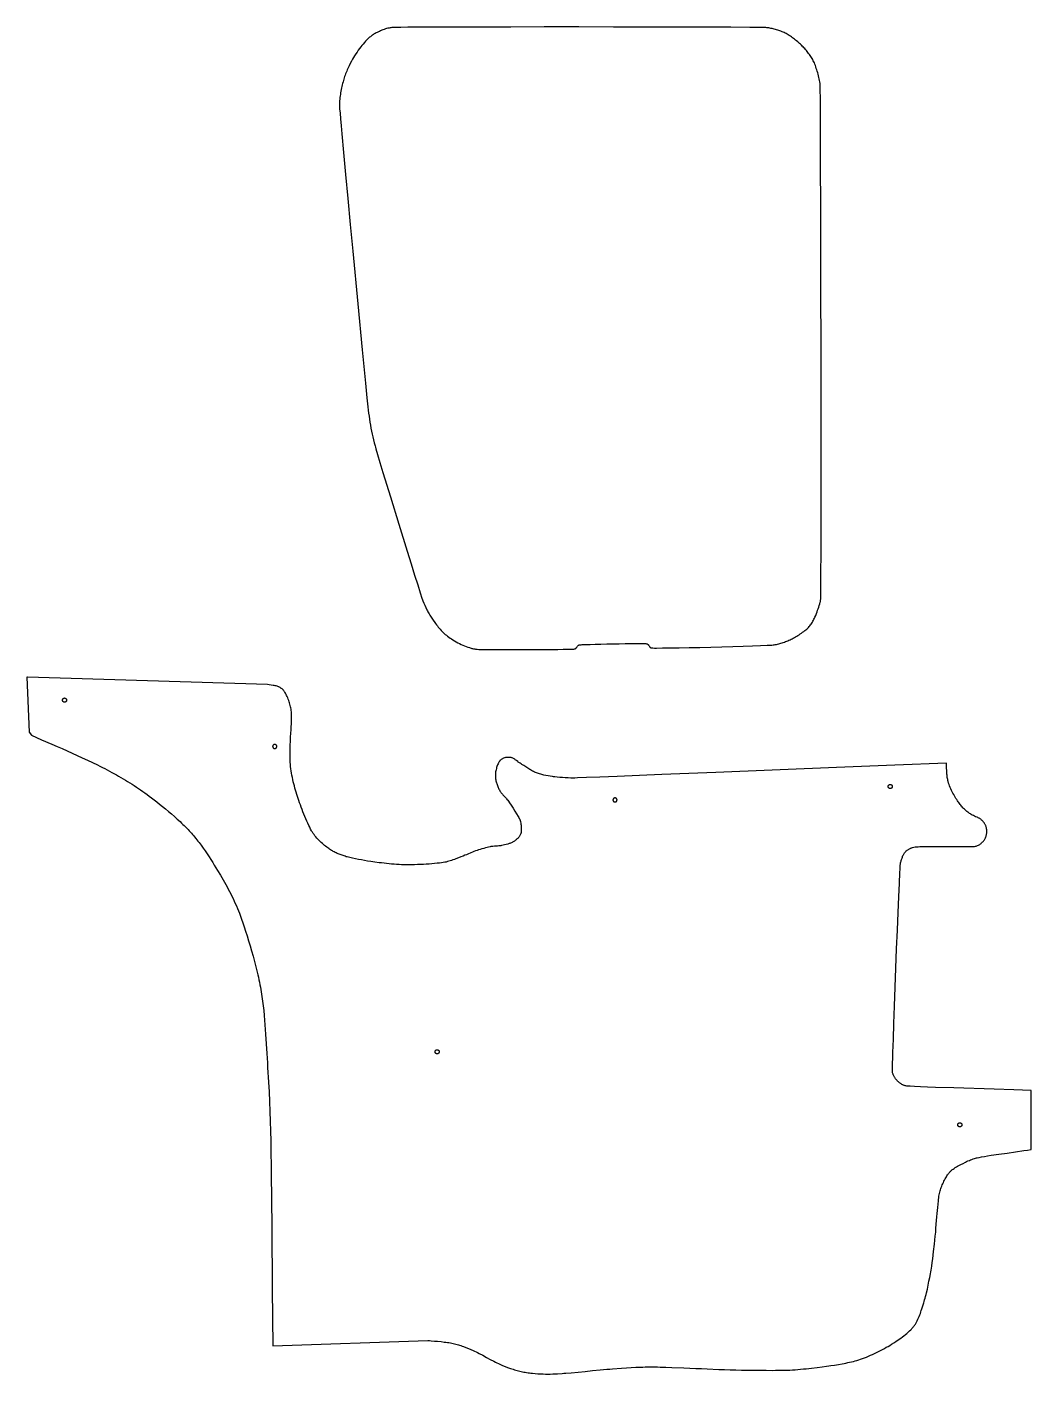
# Model space of a CAD drawing. Extents: x -1405 to 7310, y 1897 to 8577.
# Drawn here: x 3967 to 4937, y 2199 to 3500 of the extents above; entities that cross this region are included whole.
import ezdxf

# ---------------------------------------------------------------- set-up
doc = ezdxf.new("R2010")
doc.units = 0
doc.layers.add('Default_Layer', color=1, linetype='CONTINUOUS')

msp = doc.modelspace()

# ---------------------------------------------------------------- linework, layer by layer
at = {"layer": 'Default_Layer'}
for points in [[(4732.7, 3445.4), (4732.5, 3446.9), (4732.2, 3448.3), (4731.9, 3449.8), (4731.6, 3451.2), (4731.2, 3452.7), (4730.9, 3454.2), (4730.5, 3455.7), (4730, 3457.1), (4729.6, 3458.5), (4729.1, 3459.9), (4728.7, 3461.3), (4728.2, 3462.6), (4727.7, 3463.9), (4727.2, 3465.1), (4726.6, 3466.2), (4726.1, 3467.3), (4725.6, 3468.4), (4725, 3469.4), (4724.4, 3470.4), (4723.7, 3471.4), (4723.1, 3472.4), (4722.4, 3473.3), (4721.7, 3474.3), (4721, 3475.2), (4720.3, 3476.2), (4719.5, 3477.1), (4718.7, 3478), (4717.9, 3478.9), (4717.1, 3479.7), (4716.3, 3480.6), (4715.5, 3481.4), (4714.7, 3482.3), (4713.8, 3483.1), (4712.9, 3483.9), (4712, 3484.7), (4711.1, 3485.6), (4710.1, 3486.4), (4709.1, 3487.2), (4708.1, 3488), (4707.1, 3488.8), (4706.1, 3489.5), (4705.1, 3490.2), (4704.1, 3490.9), (4703, 3491.6), (4702, 3492.2), (4701, 3492.8), (4700, 3493.4), (4699, 3493.9), (4698, 3494.4), (4697, 3494.9), (4696, 3495.3), (4694.9, 3495.7), (4693.9, 3496.1), (4692.8, 3496.5), (4691.8, 3496.9), (4690.7, 3497.2), (4689.6, 3497.5), (4688.5, 3497.8), (4687.5, 3498), (4686.4, 3498.3), (4685.3, 3498.5), (4684.2, 3498.7), (4683.1, 3498.9), (4682, 3499.1), (4681.4, 3499.1), (4680.4, 3499.2), (4677, 3499.2), (4671.8, 3499.3), (4664.9, 3499.4), (4646.7, 3499.5), (4623.4, 3499.6), (4596.1, 3499.7), (4565.7, 3499.8), (4533.3, 3499.8), (4499.8, 3499.9), (4466.4, 3499.9), (4434, 3499.8), (4403.6, 3499.8), (4376.2, 3499.7), (4353, 3499.6), (4343.1, 3499.5), (4334.7, 3499.5), (4327.8, 3499.4), (4322.6, 3499.3), (4320.6, 3499.2), (4319.1, 3499.2), (4318.1, 3499.1), (4317.6, 3499.1), (4316.4, 3498.8), (4315.3, 3498.6), (4314.1, 3498.2), (4312.9, 3497.9), (4311.8, 3497.5), (4310.6, 3497), (4309.4, 3496.6), (4308.3, 3496.1), (4307.2, 3495.6), (4306.1, 3495.1), (4305.1, 3494.6), (4304, 3494.1), (4303.1, 3493.6), (4302.2, 3493.1), (4301.3, 3492.6), (4300.5, 3492), (4299.8, 3491.5), (4299.1, 3491), (4298.4, 3490.4), (4297.7, 3489.9), (4297, 3489.3), (4296.3, 3488.7), (4295.7, 3488), (4295, 3487.4), (4293.8, 3486), (4292.6, 3484.7), (4291.4, 3483.3), (4290.2, 3481.9), (4289.1, 3480.5), (4287.9, 3478.9), (4286.7, 3477.3), (4285.5, 3475.6), (4284.3, 3473.9), (4283.2, 3472.1), (4282.1, 3470.4), (4281.1, 3468.6), (4280.1, 3466.7), (4279, 3464.5), (4277.8, 3462.2), (4277.3, 3461), (4276.7, 3459.7), (4276.1, 3458.5), (4275.6, 3457.2), (4275, 3455.9), (4274.5, 3454.6), (4274, 3453.3), (4273.5, 3452), (4273.1, 3450.7), (4272.7, 3449.4), (4272.3, 3448.1), (4272, 3446.8), (4271.6, 3445.4), (4271.2, 3444), (4270.9, 3442.5), (4270.6, 3441), (4270.3, 3439.5), (4270, 3437.9), (4269.7, 3436.4), (4269.4, 3434.8), (4269.2, 3433.2), (4269, 3431.6), (4268.8, 3430), (4268.7, 3428.5), (4268.6, 3426.9), (4268.5, 3425.4), (4268.5, 3424.8), (4268.5, 3423.9), (4268.7, 3420.9), (4269.1, 3416.7), (4269.5, 3411.2), (4270.1, 3404.5), (4270.8, 3396.8), (4272.4, 3378.7), (4274.4, 3357.5), (4276.6, 3334.1), (4278.9, 3309.1), (4281.4, 3283.4), (4286.3, 3232.7), (4290.6, 3188.2), (4293.7, 3155.8), (4295.1, 3141.7), (4295.7, 3135.9), (4296, 3133), (4296.4, 3130), (4296.7, 3127.1), (4297.1, 3124.2), (4297.5, 3121.3), (4297.9, 3118.4), (4298.4, 3115.5), (4299, 3112.6), (4299.5, 3109.7), (4300.1, 3106.8), (4300.8, 3104), (4301.4, 3101.1), (4302.1, 3098.2), (4302.9, 3095.3), (4303.2, 3094.3), (4303.7, 3092.5), (4305.3, 3087), (4307.7, 3079.2), (4310.6, 3069.6), (4317.7, 3046.2), (4325.8, 3019.9), (4333.9, 2993.7), (4337.7, 2981.6), (4341.1, 2970.6), (4344.1, 2961.2), (4346.5, 2953.6), (4348.2, 2948.4), (4348.7, 2946.8), (4349, 2945.9), (4350, 2943.7), (4350.9, 2941.5), (4351.9, 2939.4), (4352.9, 2937.2), (4353.5, 2936.2), (4354, 2935.1), (4354.6, 2934.1), (4355.2, 2933.1), (4355.8, 2932.1), (4356.4, 2931.1), (4357, 2930.1), (4357.7, 2929.1), (4359.1, 2927), (4360.6, 2924.9), (4361.4, 2923.8), (4362.2, 2922.7), (4363.1, 2921.6), (4363.9, 2920.5), (4364.8, 2919.4), (4365.8, 2918.4), (4366.7, 2917.3), (4367.7, 2916.3), (4368.7, 2915.3), (4369.7, 2914.3), (4370.8, 2913.4), (4371.8, 2912.5), (4372.9, 2911.7), (4374.1, 2910.8), (4375.4, 2909.9), (4376.8, 2909), (4378.2, 2908.1), (4379.7, 2907.2), (4381.3, 2906.3), (4382.8, 2905.4), (4384.5, 2904.6), (4386.1, 2903.8), (4387.7, 2903), (4389.3, 2902.3), (4390.9, 2901.7), (4392.5, 2901.1), (4394.1, 2900.6), (4394.9, 2900.3), (4395.6, 2900.1), (4396.4, 2899.9), (4397.1, 2899.7), (4397.9, 2899.6), (4398.6, 2899.5), (4399.4, 2899.3), (4400.1, 2899.2), (4401.7, 2899), (4403.2, 2898.9), (4404.8, 2898.8), (4406.3, 2898.8), (4407.9, 2898.8), (4409.4, 2898.8), (4411, 2898.8), (4414.1, 2898.9), (4417.2, 2898.9), (4418.8, 2898.9), (4420.4, 2898.9), (4422.5, 2898.9), (4425.9, 2898.9), (4435.4, 2898.8), (4447.5, 2898.8), (4460.7, 2898.8), (4473.5, 2898.9), (4479.4, 2898.9), (4484.7, 2899), (4489.1, 2899), (4492.7, 2899.1), (4494, 2899.2), (4495, 2899.2), (4495.7, 2899.3), (4495.9, 2899.3), (4496, 2899.4), (4496.3, 2899.5), (4496.6, 2899.7), (4496.9, 2899.9), (4497.1, 2900.2), (4497.3, 2900.4), (4497.6, 2900.7), (4498, 2901.3), (4498.4, 2901.9), (4498.6, 2902.1), (4498.8, 2902.4), (4499.1, 2902.6), (4499.3, 2902.9), (4499.6, 2903.1), (4499.9, 2903.2), (4500, 2903.2), (4500.2, 2903.3), (4500.9, 2903.3), (4501.9, 2903.4), (4503.1, 2903.5), (4506.4, 2903.6), (4510.6, 2903.8), (4515.5, 2903.9), (4520.9, 2904.1), (4526.7, 2904.2), (4532.7, 2904.3), (4538.7, 2904.4), (4544.4, 2904.5), (4549.9, 2904.5), (4554.8, 2904.6), (4559, 2904.6), (4562.3, 2904.5), (4563.6, 2904.5), (4564.5, 2904.5), (4565.2, 2904.4), (4565.4, 2904.4), (4565.5, 2904.4), (4565.9, 2904.2), (4566.1, 2904), (4566.4, 2903.8), (4566.7, 2903.5), (4566.9, 2903.3), (4567.1, 2903), (4567.6, 2902.3), (4568, 2901.7), (4568.2, 2901.4), (4568.4, 2901.2), (4568.7, 2900.9), (4569, 2900.7), (4569.3, 2900.5), (4569.6, 2900.3), (4569.7, 2900.3), (4570, 2900.3), (4571.1, 2900.3), (4572.8, 2900.2), (4574.9, 2900.2), (4580.7, 2900.3), (4588, 2900.4), (4596.7, 2900.5), (4606.3, 2900.7), (4616.6, 2900.9), (4627.3, 2901.2), (4638, 2901.5), (4648.5, 2901.7), (4658.4, 2902), (4667.4, 2902.3), (4675.2, 2902.6), (4681.5, 2902.9), (4684, 2903), (4686, 2903.1), (4687.4, 2903.2), (4687.9, 2903.3), (4688.3, 2903.3), (4689.4, 2903.6), (4690.5, 2903.8), (4691.7, 2904.1), (4692.8, 2904.3), (4693.9, 2904.6), (4695, 2904.9), (4696.1, 2905.3), (4697.2, 2905.7), (4698.3, 2906), (4699.4, 2906.4), (4700.5, 2906.9), (4701.6, 2907.3), (4702.6, 2907.8), (4703.7, 2908.2), (4704.7, 2908.7), (4705.8, 2909.2), (4706.8, 2909.8), (4707.9, 2910.4), (4709, 2911), (4710.2, 2911.7), (4711.3, 2912.4), (4712.5, 2913.1), (4713.6, 2913.8), (4714.8, 2914.6), (4715.9, 2915.4), (4717, 2916.2), (4718, 2917), (4719, 2917.8), (4719.9, 2918.6), (4720.8, 2919.4), (4721.6, 2920.1), (4722.3, 2920.9), (4723, 2921.7), (4723.6, 2922.5), (4724.2, 2923.4), (4724.8, 2924.3), (4725.3, 2925.2), (4725.8, 2926.1), (4726.3, 2927.1), (4726.8, 2928.1), (4727.2, 2929), (4727.7, 2930), (4728.5, 2931.8), (4729.2, 2933.6), (4729.8, 2935.2), (4730.4, 2936.7), (4731, 2938.2), (4731.5, 2939.7), (4732, 2941.3), (4732.4, 2942.8), (4732.8, 2944.4), (4733, 2945.2), (4733.1, 2945.9), (4733.3, 2946.7), (4733.4, 2947.5), (4733.4, 2948.1), (4733.5, 2949.3), (4733.5, 2953.7), (4733.6, 2960.6), (4733.6, 2969.8), (4733.7, 2994.4), (4733.7, 3026.1), (4733.7, 3063.4), (4733.7, 3104.9), (4733.7, 3149.4), (4733.7, 3195.2), (4733.6, 3241.2), (4733.6, 3285.7), (4733.5, 3327.5), (4733.3, 3365), (4733.2, 3397), (4733.1, 3410.5), (4733.1, 3422), (4733, 3431.5), (4732.9, 3438.6), (4732.8, 3443.3), (4732.7, 3444.7), (4732.7, 3445.4)], [(4936.5, 2416.1), (4936.5, 2473.2), (4919.8, 2473.8), (4900.9, 2474.3), (4861.8, 2475.5), (4844.2, 2476.1), (4836.4, 2476.4), (4829.7, 2476.6), (4824, 2476.9), (4819.6, 2477.1), (4817.9, 2477.2), (4816.6, 2477.3), (4815.7, 2477.4), (4815.4, 2477.4), (4815.3, 2477.4), (4814.8, 2477.6), (4814.3, 2477.8), (4813.8, 2478), (4813.3, 2478.2), (4812.8, 2478.4), (4812.3, 2478.6), (4811.8, 2478.9), (4811.4, 2479.2), (4810.9, 2479.4), (4810.5, 2479.7), (4810, 2480.1), (4809.6, 2480.4), (4809.2, 2480.7), (4808.8, 2481.1), (4808.4, 2481.4), (4808, 2481.8), (4807.6, 2482.2), (4807.2, 2482.6), (4806.8, 2483), (4806.4, 2483.5), (4806, 2483.9), (4805.7, 2484.4), (4805.3, 2485), (4804.9, 2485.5), (4804.6, 2486), (4804.3, 2486.6), (4804, 2487.2), (4803.7, 2487.7), (4803.4, 2488.3), (4803.2, 2488.9), (4803, 2489.5), (4802.8, 2490.1), (4802.8, 2490.4), (4802.7, 2490.9), (4802.7, 2492.8), (4802.8, 2495.7), (4802.8, 2499.6), (4803, 2504.2), (4803.1, 2509.7), (4803.5, 2522.6), (4804, 2537.8), (4804.6, 2554.6), (4805.3, 2572.7), (4806, 2591.2), (4806.7, 2609.8), (4807.4, 2627.9), (4808.1, 2644.8), (4808.8, 2660.1), (4809.4, 2673.1), (4809.9, 2683.3), (4810.1, 2687.1), (4810.2, 2690.1), (4810.4, 2692.1), (4810.4, 2692.6), (4810.5, 2693), (4810.7, 2693.7), (4810.9, 2694.5), (4811.1, 2695.2), (4811.3, 2696), (4811.6, 2696.8), (4811.9, 2697.5), (4812.2, 2698.3), (4812.5, 2699), (4812.8, 2699.8), (4813.2, 2700.5), (4813.5, 2701.1), (4813.9, 2701.8), (4814.3, 2702.4), (4814.7, 2702.9), (4815.1, 2703.5), (4815.5, 2703.9), (4816, 2704.4), (4816.5, 2704.8), (4816.9, 2705.1), (4817.5, 2705.5), (4818, 2705.8), (4818.5, 2706.1), (4819.1, 2706.4), (4819.7, 2706.7), (4820.3, 2706.9), (4820.8, 2707.2), (4821.4, 2707.4), (4822.1, 2707.6), (4823.3, 2707.9), (4824.5, 2708.2), (4824.8, 2708.3), (4825.2, 2708.3), (4825.9, 2708.3), (4827.6, 2708.4), (4829.2, 2708.5), (4832.5, 2708.5), (4835.9, 2708.5), (4839.4, 2708.5), (4846.2, 2708.6), (4854.6, 2708.5), (4863, 2708.5), (4879.9, 2708.5), (4880.4, 2708.5), (4881.2, 2708.6), (4881.9, 2708.7), (4882.7, 2708.9), (4883.5, 2709.1), (4884.2, 2709.3), (4884.9, 2709.6), (4885.6, 2710), (4886.3, 2710.3), (4887, 2710.7), (4887.6, 2711.2), (4888.2, 2711.6), (4888.8, 2712.1), (4889.4, 2712.7), (4889.9, 2713.2), (4890.5, 2713.8), (4890.9, 2714.4), (4891.4, 2715.1), (4891.8, 2715.7), (4892.2, 2716.4), (4892.5, 2717.1), (4892.8, 2717.8), (4893.1, 2718.5), (4893.3, 2719.3), (4893.5, 2720), (4893.6, 2720.8), (4893.7, 2721.6), (4893.8, 2722.4), (4893.8, 2723.2), (4893.8, 2723.8), (4893.8, 2724.3), (4893.7, 2724.9), (4893.6, 2725.5), (4893.5, 2726.1), (4893.4, 2726.6), (4893.2, 2727.2), (4893.1, 2727.7), (4892.9, 2728.3), (4892.7, 2728.8), (4892.4, 2729.3), (4892.2, 2729.8), (4891.9, 2730.3), (4891.7, 2730.8), (4891.4, 2731.3), (4891, 2731.7), (4890.7, 2732.2), (4890.3, 2732.6), (4890, 2733.1), (4889.6, 2733.5), (4889.2, 2733.8), (4888.8, 2734.2), (4888.4, 2734.6), (4887.9, 2734.9), (4887.5, 2735.3), (4887, 2735.6), (4886.5, 2735.9), (4886, 2736.1), (4885.5, 2736.4), (4885, 2736.6), (4884.5, 2736.9), (4884, 2737.1), (4883, 2737.4), (4881.9, 2737.9), (4880.8, 2738.4), (4879.7, 2739), (4878.8, 2739.5), (4877.9, 2740.1), (4877, 2740.6), (4876.2, 2741.3), (4875.3, 2741.9), (4874.5, 2742.5), (4873.7, 2743.2), (4873, 2743.9), (4872.2, 2744.6), (4871.4, 2745.4), (4870.7, 2746.1), (4870, 2746.9), (4869.3, 2747.7), (4868.6, 2748.5), (4868, 2749.3), (4867.3, 2750.1), (4866.7, 2751), (4866.1, 2751.8), (4865.4, 2752.8), (4864.7, 2753.9), (4864, 2755), (4863.3, 2756.2), (4862.5, 2757.4), (4861.8, 2758.7), (4861.1, 2760.1), (4860.4, 2761.4), (4859.7, 2762.8), (4859, 2764.2), (4858.4, 2765.7), (4857.8, 2767.1), (4857.3, 2768.5), (4856.8, 2769.9), (4856.4, 2771.3), (4856.2, 2772.2), (4856, 2773.2), (4855.8, 2774.2), (4855.6, 2775.2), (4855.5, 2776.3), (4855.4, 2777.4), (4855.3, 2778.5), (4855.2, 2779.6), (4855.1, 2782), (4855, 2784.3), (4854.9, 2786.7), (4854.9, 2789.2), (4805, 2787.2), (4748.7, 2784.9), (4632.1, 2780.1), (4579.9, 2778), (4536.9, 2776.2), (4520.1, 2775.6), (4507.2, 2775.1), (4498.5, 2774.8), (4496, 2774.7), (4494.7, 2774.7), (4492.1, 2774.7), (4489.4, 2774.8), (4486.7, 2775), (4484, 2775.1), (4481.4, 2775.3), (4478.8, 2775.6), (4476.5, 2775.8), (4475.3, 2776), (4474.3, 2776.1), (4472.2, 2776.5), (4470.1, 2776.8), (4468, 2777.2), (4466, 2777.6), (4465, 2777.9), (4463.9, 2778.1), (4462.9, 2778.4), (4461.9, 2778.7), (4460.9, 2779), (4459.9, 2779.3), (4458.9, 2779.7), (4458, 2780.1), (4457, 2780.5), (4456, 2781), (4455.1, 2781.4), (4454.1, 2782), (4453.2, 2782.5), (4452.3, 2783.1), (4450.4, 2784.2), (4448.5, 2785.4), (4446.7, 2786.7), (4444.8, 2787.9), (4443.9, 2788.4), (4443, 2789), (4442.4, 2789.4), (4441.8, 2789.8), (4441.2, 2790.2), (4440.7, 2790.6), (4439.5, 2791.5), (4438.4, 2792.4), (4437.8, 2792.8), (4437.2, 2793.2), (4436.7, 2793.5), (4436.1, 2793.8), (4435.5, 2794.1), (4434.9, 2794.3), (4434.3, 2794.5), (4433.9, 2794.6), (4433.6, 2794.6), (4433, 2794.7), (4432.3, 2794.7), (4431.7, 2794.7), (4431, 2794.7), (4430.4, 2794.6), (4429.7, 2794.6), (4429, 2794.4), (4428.4, 2794.3), (4427.8, 2794.1), (4427.1, 2793.9), (4426.5, 2793.6), (4425.9, 2793.3), (4425.4, 2793), (4424.8, 2792.6), (4424.3, 2792.2), (4423.9, 2791.8), (4423.6, 2791.6), (4423.4, 2791.3), (4423.2, 2791), (4423, 2790.7), (4422.5, 2790.1), (4422.1, 2789.3), (4421.7, 2788.5), (4421.3, 2787.6), (4421, 2786.7), (4420.6, 2785.8), (4420.3, 2784.8), (4420.1, 2783.8), (4419.8, 2782.7), (4419.6, 2781.7), (4419.4, 2780.7), (4419.3, 2779.7), (4419.2, 2778.7), (4419.1, 2777.8), (4419.1, 2776.8), (4419.2, 2775.9), (4419.3, 2774.9), (4419.4, 2774), (4419.5, 2773), (4419.7, 2772.1), (4420, 2771.2), (4420.2, 2770.2), (4420.5, 2769.3), (4420.8, 2768.4), (4421.1, 2767.5), (4421.5, 2766.6), (4421.8, 2765.7), (4422.2, 2764.9), (4422.6, 2764.1), (4423, 2763.3), (4423.4, 2762.5), (4423.8, 2761.8), (4424.3, 2761.1), (4424.8, 2760.4), (4425.4, 2759.7), (4425.9, 2759), (4426.5, 2758.4), (4427.1, 2757.7), (4428.3, 2756.5), (4429.5, 2755.2), (4430, 2754.5), (4430.6, 2753.8), (4431.1, 2753.2), (4431.7, 2752.5), (4432.9, 2750.7), (4434.4, 2748.4), (4436.2, 2745.7), (4437.9, 2742.8), (4439.7, 2740.1), (4441.1, 2737.6), (4441.7, 2736.6), (4442.2, 2735.7), (4442.6, 2734.9), (4442.9, 2734.4), (4443, 2734), (4443.1, 2733.5), (4443.3, 2733), (4443.4, 2732.4), (4443.6, 2731.3), (4443.8, 2730.1), (4443.9, 2729.1), (4444, 2728.3), (4444, 2727.5), (4444, 2727.5), (4444.1, 2726.8), (4444.1, 2726), (4444.1, 2725), (4444.1, 2723.9), (4444.1, 2723.4), (4444.1, 2722.9), (4444, 2722.3), (4443.9, 2721.9), (4443.8, 2721.4), (4443.7, 2721), (4443.5, 2720.4), (4443.2, 2719.8), (4442.9, 2719.2), (4442.5, 2718.6), (4442.1, 2718.1), (4441.7, 2717.5), (4441.2, 2717), (4440.8, 2716.5), (4440.3, 2716.1), (4439.7, 2715.6), (4439.2, 2715.1), (4438.7, 2714.7), (4438.1, 2714.3), (4437.5, 2713.9), (4436.4, 2713.1), (4435.8, 2712.8), (4435.2, 2712.5), (4434.6, 2712.2), (4433.9, 2711.9), (4433.2, 2711.6), (4432.5, 2711.4), (4431.8, 2711.1), (4431.1, 2710.9), (4429.6, 2710.5), (4428.1, 2710.2), (4426.7, 2709.9), (4425.2, 2709.6), (4424.5, 2709.4), (4423.9, 2709.3), (4423.2, 2709.2), (4422.5, 2709.2), (4421.1, 2709), (4419.6, 2708.9), (4418.2, 2708.9), (4416.8, 2708.7), (4416.1, 2708.7), (4415.4, 2708.6), (4414.7, 2708.5), (4414, 2708.4), (4412.6, 2708.1), (4411.1, 2707.7), (4409.5, 2707.3), (4407.9, 2706.8), (4406.2, 2706.3), (4404.6, 2705.8), (4403, 2705.3), (4401.4, 2704.8), (4399.9, 2704.3), (4398.4, 2703.7), (4397, 2703.1), (4395.5, 2702.5), (4392.5, 2701.3), (4391.1, 2700.7), (4389.6, 2700.1), (4387.9, 2699.4), (4385.8, 2698.6), (4383.5, 2697.7), (4380.9, 2696.7), (4379.6, 2696.2), (4378.2, 2695.7), (4376.9, 2695.2), (4375.5, 2694.8), (4374.1, 2694.4), (4372.8, 2694), (4371.5, 2693.6), (4370.2, 2693.4), (4368.8, 2693.1), (4367.1, 2692.9), (4365.1, 2692.6), (4362.9, 2692.4), (4360.5, 2692.2), (4357.9, 2691.9), (4355.2, 2691.7), (4352.4, 2691.6), (4349.6, 2691.4), (4346.7, 2691.3), (4343.8, 2691.1), (4341, 2691), (4338.3, 2691), (4335.6, 2690.9), (4333.1, 2690.9), (4330.8, 2691), (4328.6, 2691), (4326.2, 2691.2), (4323.8, 2691.3), (4321.4, 2691.5), (4318.9, 2691.7), (4316.4, 2691.9), (4314, 2692.2), (4311.6, 2692.5), (4309.2, 2692.7), (4306.9, 2693), (4302.6, 2693.6), (4298.8, 2694.1), (4295.6, 2694.6), (4292.8, 2695.1), (4289.9, 2695.6), (4286.9, 2696.1), (4284, 2696.7), (4281.2, 2697.3), (4279.8, 2697.6), (4278.5, 2697.9), (4277.3, 2698.2), (4276.1, 2698.5), (4275, 2698.8), (4274, 2699.2), (4272, 2699.8), (4270.1, 2700.5), (4268.2, 2701.2), (4267.2, 2701.6), (4266.3, 2702), (4265.3, 2702.5), (4264.4, 2702.9), (4263.5, 2703.4), (4262.6, 2703.8), (4261.7, 2704.3), (4260.8, 2704.8), (4259.9, 2705.4), (4259, 2705.9), (4258.2, 2706.6), (4257.2, 2707.2), (4256.3, 2708), (4255.2, 2708.8), (4254.2, 2709.6), (4253.1, 2710.5), (4252.1, 2711.5), (4251, 2712.5), (4249.9, 2713.5), (4248.9, 2714.5), (4247.8, 2715.6), (4246.8, 2716.7), (4245.8, 2717.8), (4244.9, 2718.9), (4244, 2720.1), (4243.2, 2721.2), (4242.8, 2721.8), (4242.4, 2722.4), (4242, 2723.1), (4241.5, 2723.8), (4240.7, 2725.4), (4239.8, 2727.2), (4238.9, 2729), (4237.9, 2731), (4237, 2733.1), (4236.1, 2735.3), (4235.1, 2737.5), (4234.2, 2739.7), (4233.3, 2742), (4232.5, 2744.3), (4231.6, 2746.5), (4230.8, 2748.7), (4230.1, 2750.8), (4229.4, 2752.9), (4228.1, 2756.9), (4227.4, 2758.9), (4226.8, 2761), (4226.2, 2763), (4225.6, 2765), (4225, 2767.1), (4224.5, 2769.1), (4224, 2771.2), (4223.5, 2773.3), (4223.1, 2775.3), (4222.7, 2777.4), (4222.3, 2779.5), (4222, 2781.6), (4221.7, 2783.7), (4221.4, 2785.8), (4221.3, 2786.8), (4221.2, 2787.8), (4221.1, 2790), (4221, 2792.3), (4220.9, 2794.7), (4220.9, 2797.1), (4220.9, 2799.6), (4220.9, 2802.2), (4221, 2804.7), (4221.1, 2807.2), (4221.2, 2809.6), (4221.4, 2814.1), (4221.6, 2818.1), (4221.8, 2821.4), (4222, 2824.2), (4222.1, 2827.1), (4222.2, 2830), (4222.3, 2831.5), (4222.3, 2832.9), (4222.3, 2834.3), (4222.2, 2835.8), (4222.2, 2837.2), (4222.1, 2838.5), (4221.9, 2839.8), (4221.8, 2841.1), (4221.6, 2842.4), (4221.3, 2843.6), (4221, 2844.7), (4220.7, 2845.9), (4220.3, 2847.2), (4219.9, 2848.4), (4219.5, 2849.6), (4219.1, 2850.9), (4218.6, 2852.1), (4218.1, 2853.3), (4217.5, 2854.4), (4217, 2855.5), (4216.4, 2856.6), (4215.8, 2857.6), (4215.4, 2858.1), (4215.1, 2858.5), (4214.8, 2858.9), (4214.5, 2859.4), (4214.1, 2859.7), (4213.8, 2860.1), (4213.5, 2860.5), (4213.1, 2860.8), (4212.7, 2861.1), (4212.4, 2861.3), (4212, 2861.6), (4211.6, 2861.9), (4211.2, 2862.1), (4210.8, 2862.3), (4210.4, 2862.5), (4210, 2862.7), (4209.1, 2863), (4208.3, 2863.3), (4207.4, 2863.6), (4206.5, 2863.8), (4205.5, 2864), (4204.6, 2864.2), (4202.7, 2864.5), (4200.8, 2864.8), (4198.9, 2865.1), (3967.3, 2872.2), (3967.1, 2872.2), (3966.7, 2872.2), (3968.9, 2819), (3971, 2816.1), (3975.9, 2813.9), (3980.9, 2811.7), (3990.8, 2807.5), (3995.8, 2805.3), (4000.7, 2803.1), (4005.6, 2800.9), (4010.4, 2798.7), (4020.2, 2794.3), (4025.1, 2792), (4030, 2789.7), (4034.9, 2787.4), (4037.2, 2786.2), (4039.6, 2785), (4041.9, 2783.9), (4044.2, 2782.7), (4046.5, 2781.5), (4048.7, 2780.2), (4053.1, 2777.8), (4055.3, 2776.5), (4057.4, 2775.3), (4059.6, 2774), (4061.8, 2772.7), (4063.9, 2771.4), (4066, 2770.1), (4068.2, 2768.7), (4070.3, 2767.4), (4072.4, 2766), (4074.5, 2764.6), (4076.5, 2763.2), (4078.6, 2761.7), (4080.6, 2760.3), (4082.7, 2758.8), (4084.8, 2757.2), (4087.1, 2755.5), (4089.5, 2753.6), (4092.1, 2751.6), (4094.8, 2749.4), (4097.6, 2747.2), (4100.5, 2744.9), (4103.4, 2742.5), (4106.2, 2740.1), (4109.1, 2737.6), (4111.9, 2735.1), (4114.7, 2732.6), (4116, 2731.3), (4117.4, 2730), (4118.6, 2728.8), (4119.9, 2727.6), (4121.1, 2726.3), (4122.3, 2725.1), (4123.4, 2723.9), (4124.5, 2722.7), (4125.6, 2721.5), (4126.6, 2720.3), (4127.7, 2719.1), (4128.7, 2717.8), (4129.8, 2716.5), (4130.8, 2715.2), (4131.9, 2713.9), (4132.9, 2712.5), (4134.9, 2709.8), (4136.9, 2707.1), (4138.8, 2704.3), (4140.7, 2701.5), (4142.6, 2698.8), (4144.4, 2696), (4146.1, 2693.3), (4147.7, 2690.7), (4149.3, 2688.1), (4150.8, 2685.6), (4153.6, 2681), (4154.9, 2678.7), (4156.2, 2676.5), (4157.5, 2674.3), (4158.7, 2672), (4160, 2669.8), (4161.2, 2667.5), (4162.4, 2665.2), (4163.5, 2662.9), (4164.7, 2660.6), (4165.8, 2658.3), (4166.9, 2656), (4167.9, 2653.6), (4169, 2651.3), (4170, 2648.9), (4171, 2646.5), (4171.9, 2644.2), (4172.9, 2641.5), (4174, 2638.4), (4175.2, 2634.9), (4176.5, 2631), (4177.9, 2626.8), (4179.3, 2622.3), (4180.7, 2617.6), (4182.2, 2612.8), (4183.6, 2607.8), (4185.1, 2602.7), (4186.5, 2597.5), (4187.8, 2592.4), (4188.4, 2589.9), (4189, 2587.3), (4189.6, 2584.8), (4190.2, 2582.4), (4190.7, 2579.9), (4191.2, 2577.5), (4191.7, 2575.2), (4192.2, 2572.9), (4192.6, 2570.7), (4193, 2568.4), (4193.3, 2566.1), (4193.7, 2563.9), (4194, 2561.6), (4194.3, 2559.3), (4194.6, 2557), (4194.9, 2554.8), (4195.1, 2552.5), (4195.4, 2550.2), (4195.8, 2545.6), (4196.2, 2541.1), (4196.6, 2536.5), (4196.9, 2531.9), (4197.2, 2527.3), (4197.8, 2518.1), (4198.3, 2508.9), (4198.6, 2504.4), (4198.9, 2499.8), (4199.2, 2495.2), (4199.5, 2490.5), (4199.8, 2485.9), (4200, 2481.2), (4200.5, 2471.8), (4200.9, 2462.3), (4201.3, 2452.8), (4201.6, 2443.3), (4201.9, 2433.8), (4202.2, 2424.3), (4202.3, 2418.7), (4202.4, 2411.4), (4202.6, 2402.4), (4202.7, 2392.2), (4202.9, 2368.2), (4203.2, 2340.9), (4203.7, 2281.9), (4203.9, 2253.2), (4204.2, 2226.7), (4353.8, 2231.8), (4355.4, 2231.6), (4357, 2231.4), (4360.2, 2231.1), (4363.4, 2230.9), (4366.7, 2230.6), (4369.8, 2230.2), (4371.4, 2230.1), (4372.9, 2229.9), (4374.3, 2229.7), (4375.7, 2229.4), (4377.1, 2229.2), (4378.4, 2228.9), (4379.6, 2228.6), (4380.9, 2228.3), (4382.1, 2227.9), (4383.4, 2227.6), (4384.6, 2227.2), (4385.8, 2226.8), (4387, 2226.3), (4388.2, 2225.9), (4390.7, 2225), (4393.1, 2224), (4395.5, 2223), (4397.8, 2222), (4399.1, 2221.4), (4400.5, 2220.8), (4402, 2220), (4403.6, 2219.2), (4407, 2217.4), (4410.5, 2215.4), (4414.1, 2213.5), (4417.5, 2211.6), (4419.2, 2210.8), (4420.7, 2210), (4422.1, 2209.4), (4423.4, 2208.8), (4425.9, 2207.7), (4428.5, 2206.7), (4431, 2205.7), (4433.6, 2204.8), (4434.9, 2204.4), (4436.2, 2203.9), (4437.5, 2203.5), (4438.8, 2203.1), (4440.1, 2202.8), (4441.4, 2202.4), (4442.7, 2202.1), (4444, 2201.8), (4445.3, 2201.5), (4446.6, 2201.2), (4448, 2201), (4449.3, 2200.8), (4450.7, 2200.6), (4452.1, 2200.4), (4453.5, 2200.2), (4454.9, 2200.1), (4457.6, 2199.8), (4460.3, 2199.6), (4462.8, 2199.5), (4465.2, 2199.4), (4467.5, 2199.3), (4469.8, 2199.3), (4472.1, 2199.3), (4474.5, 2199.4), (4476.8, 2199.5), (4479.1, 2199.6), (4483.7, 2199.9), (4485.1, 2200), (4487.1, 2200.1), (4492.2, 2200.6), (4505.7, 2201.9), (4513.1, 2202.6), (4520.3, 2203.3), (4526.8, 2203.9), (4529.6, 2204.1), (4532.1, 2204.3), (4541.1, 2205), (4545.7, 2205.3), (4550.2, 2205.6), (4554.8, 2205.8), (4559.3, 2206), (4561.6, 2206.1), (4563.9, 2206.2), (4566.1, 2206.2), (4568.4, 2206.3), (4570.7, 2206.3), (4573.2, 2206.3), (4575.7, 2206.2), (4578.4, 2206.1), (4583.8, 2206), (4589.6, 2205.7), (4601.2, 2205.2), (4607, 2204.9), (4612.7, 2204.7), (4618.2, 2204.5), (4623.7, 2204.3), (4634.8, 2203.8), (4640.3, 2203.7), (4645.9, 2203.5), (4651.4, 2203.3), (4656.9, 2203.2), (4668.6, 2203), (4674.7, 2202.9), (4680.8, 2202.9), (4686.9, 2202.8), (4689.8, 2202.9), (4692.7, 2202.9), (4695.6, 2202.9), (4698.3, 2203), (4701, 2203.1), (4703.5, 2203.2), (4706.1, 2203.4), (4708.6, 2203.5), (4711.3, 2203.7), (4713.9, 2204), (4716.6, 2204.2), (4719.3, 2204.4), (4722, 2204.7), (4724.6, 2205), (4729.8, 2205.6), (4734.7, 2206.2), (4739.1, 2206.8), (4741.2, 2207.1), (4743.1, 2207.4), (4746.7, 2208), (4750.4, 2208.6), (4754, 2209.2), (4755.9, 2209.6), (4757.7, 2209.9), (4759.5, 2210.3), (4761.3, 2210.7), (4763.1, 2211.1), (4764.9, 2211.5), (4766.7, 2212), (4768.4, 2212.5), (4770.2, 2213.1), (4771.9, 2213.6), (4773.7, 2214.3), (4775.6, 2215), (4777.5, 2215.7), (4779.4, 2216.5), (4781.3, 2217.4), (4783.3, 2218.3), (4785.3, 2219.2), (4787.3, 2220.1), (4789.2, 2221.1), (4791.2, 2222.1), (4793.1, 2223.1), (4794.9, 2224.1), (4796.7, 2225.1), (4798.4, 2226), (4800, 2227), (4801.6, 2228), (4804.6, 2229.9), (4806.1, 2230.9), (4807.7, 2232), (4809.2, 2233), (4810.7, 2234.1), (4812.2, 2235.2), (4813.7, 2236.3), (4815.1, 2237.4), (4816.5, 2238.6), (4817.9, 2239.7), (4819.2, 2240.9), (4820.4, 2242.1), (4820.9, 2242.7), (4821.5, 2243.3), (4822, 2243.9), (4822.6, 2244.5), (4823, 2245.1), (4823.5, 2245.7), (4824, 2246.3), (4824.4, 2246.9), (4824.8, 2247.6), (4825.2, 2248.2), (4825.6, 2248.8), (4825.9, 2249.5), (4826.6, 2250.8), (4827.3, 2252.2), (4827.9, 2253.6), (4828.5, 2255), (4829, 2256.4), (4829.6, 2257.8), (4830.1, 2259.3), (4830.5, 2260.7), (4831, 2262.2), (4831.9, 2265.1), (4832.8, 2268), (4833.3, 2269.5), (4833.7, 2271), (4834.2, 2272.6), (4834.6, 2274.3), (4835.1, 2276), (4835.5, 2277.8), (4836.4, 2281.4), (4837.2, 2285.1), (4837.9, 2288.9), (4838.7, 2292.6), (4839.4, 2296.2), (4839.7, 2298), (4840, 2299.7), (4840.6, 2303.3), (4841.1, 2306.9), (4841.6, 2310.5), (4842, 2314.1), (4842.4, 2317.7), (4843.3, 2324.8), (4843.7, 2328.5), (4844, 2332.4), (4844.4, 2336.3), (4844.7, 2340.2), (4845.3, 2347.7), (4845.6, 2351.1), (4845.9, 2354.2), (4846.2, 2357.2), (4846.5, 2360.2), (4846.8, 2363.3), (4847, 2366.4), (4847.2, 2367.9), (4847.4, 2369.4), (4847.6, 2370.9), (4847.8, 2372.3), (4848, 2373.6), (4848.3, 2374.9), (4848.6, 2376.1), (4848.9, 2377.3), (4849.3, 2378.4), (4849.7, 2379.5), (4850.2, 2380.7), (4850.7, 2381.9), (4851.2, 2383.1), (4851.8, 2384.3), (4852.4, 2385.4), (4853, 2386.6), (4853.6, 2387.7), (4854.2, 2388.8), (4854.8, 2389.8), (4855.3, 2390.7), (4855.9, 2391.6), (4856.4, 2392.3), (4856.9, 2393), (4857.3, 2393.5), (4857.8, 2394), (4858.2, 2394.5), (4858.7, 2395), (4859.1, 2395.4), (4859.6, 2395.9), (4860.1, 2396.3), (4860.6, 2396.7), (4861.2, 2397.1), (4862.2, 2397.8), (4863.3, 2398.6), (4864.4, 2399.3), (4865.6, 2399.9), (4866.9, 2400.7), (4868.7, 2401.7), (4870.8, 2402.7), (4873.1, 2403.8), (4874.3, 2404.4), (4875.6, 2405), (4876.9, 2405.5), (4878.1, 2406), (4879.4, 2406.5), (4880.7, 2407), (4881.9, 2407.4), (4883, 2407.7), (4883.7, 2407.9), (4884.4, 2408.1), (4886.4, 2408.5), (4888.7, 2409), (4891.5, 2409.4), (4894.5, 2409.9), (4897.9, 2410.5), (4905.4, 2411.6), (4913.4, 2412.7), (4921.5, 2413.9), (4929.4, 2415.1), (4933, 2415.6), (4936.5, 2416.1)], [(4003, 2852), (4003.2, 2851.9), (4003.4, 2851.9), (4003.6, 2851.9), (4003.8, 2851.8), (4004, 2851.7), (4004.1, 2851.6), (4004.3, 2851.5), (4004.4, 2851.4), (4004.6, 2851.2), (4004.7, 2851.1), (4004.8, 2850.9), (4004.9, 2850.7), (4004.9, 2850.5), (4005, 2850.4), (4005, 2850.2), (4005, 2850), (4005, 2849.7), (4005, 2849.5), (4004.9, 2849.4), (4004.9, 2849.2), (4004.8, 2849), (4004.7, 2848.8), (4004.6, 2848.7), (4004.4, 2848.5), (4004.3, 2848.4), (4004.1, 2848.3), (4004, 2848.2), (4003.8, 2848.1), (4003.6, 2848), (4003.4, 2848), (4003.2, 2848), (4003, 2848), (4002.8, 2848), (4002.6, 2848), (4002.4, 2848), (4002.2, 2848.1), (4002.1, 2848.2), (4001.9, 2848.3), (4001.7, 2848.4), (4001.6, 2848.5), (4001.5, 2848.7), (4001.4, 2848.8), (4001.3, 2849), (4001.2, 2849.2), (4001.1, 2849.4), (4001.1, 2849.5), (4001, 2849.7), (4001, 2850), (4001, 2850.2), (4001.1, 2850.4), (4001.1, 2850.5), (4001.2, 2850.7), (4001.3, 2850.9), (4001.4, 2851.1), (4001.5, 2851.2), (4001.6, 2851.4), (4001.7, 2851.5), (4001.9, 2851.6), (4002.1, 2851.7), (4002.2, 2851.8), (4002.4, 2851.9), (4002.6, 2851.9), (4002.8, 2851.9), (4003, 2852)], [(4206, 2803.2), (4206.3, 2803.2), (4206.4, 2803.2), (4206.6, 2803.3), (4206.8, 2803.3), (4207, 2803.4), (4207.2, 2803.5), (4207.3, 2803.6), (4207.5, 2803.8), (4207.6, 2803.9), (4207.7, 2804.1), (4207.8, 2804.2), (4207.9, 2804.4), (4208, 2804.6), (4208, 2804.8), (4208, 2805), (4208, 2805.2), (4208, 2805.4), (4208, 2805.6), (4208, 2805.8), (4207.9, 2806), (4207.8, 2806.1), (4207.7, 2806.3), (4207.6, 2806.4), (4207.5, 2806.6), (4207.3, 2806.7), (4207.2, 2806.8), (4207, 2806.9), (4206.8, 2807), (4206.6, 2807.1), (4206.4, 2807.1), (4206.3, 2807.2), (4206, 2807.2), (4205.8, 2807.2), (4205.6, 2807.1), (4205.5, 2807.1), (4205.3, 2807), (4205.1, 2806.9), (4204.9, 2806.8), (4204.8, 2806.7), (4204.6, 2806.6), (4204.5, 2806.4), (4204.4, 2806.3), (4204.3, 2806.1), (4204.2, 2806), (4204.1, 2805.8), (4204.1, 2805.6), (4204.1, 2805.4), (4204, 2805.2), (4204.1, 2805), (4204.1, 2804.8), (4204.1, 2804.6), (4204.2, 2804.4), (4204.3, 2804.2), (4204.4, 2804.1), (4204.5, 2803.9), (4204.6, 2803.8), (4204.8, 2803.6), (4204.9, 2803.5), (4205.1, 2803.4), (4205.3, 2803.3), (4205.5, 2803.3), (4205.6, 2803.2), (4205.8, 2803.2), (4206, 2803.2)], [(4800.5, 2768.6), (4800.7, 2768.5), (4800.9, 2768.5), (4801.1, 2768.5), (4801.3, 2768.4), (4801.5, 2768.3), (4801.7, 2768.2), (4801.8, 2768.1), (4802, 2768), (4802.1, 2767.8), (4802.2, 2767.7), (4802.3, 2767.5), (4802.4, 2767.3), (4802.5, 2767.1), (4802.5, 2767), (4802.5, 2766.8), (4802.5, 2766.6), (4802.5, 2766.3), (4802.5, 2766.1), (4802.5, 2766), (4802.4, 2765.8), (4802.3, 2765.6), (4802.2, 2765.4), (4802.1, 2765.3), (4802, 2765.1), (4801.8, 2765), (4801.7, 2764.9), (4801.5, 2764.8), (4801.3, 2764.7), (4801.1, 2764.6), (4800.9, 2764.6), (4800.7, 2764.6), (4800.5, 2764.6), (4800.3, 2764.6), (4800.1, 2764.6), (4799.9, 2764.6), (4799.8, 2764.7), (4799.6, 2764.8), (4799.4, 2764.9), (4799.3, 2765), (4799.1, 2765.1), (4799, 2765.3), (4798.9, 2765.4), (4798.8, 2765.6), (4798.7, 2765.8), (4798.6, 2766), (4798.6, 2766.1), (4798.6, 2766.3), (4798.5, 2766.6), (4798.6, 2766.8), (4798.6, 2767), (4798.6, 2767.1), (4798.7, 2767.3), (4798.8, 2767.5), (4798.9, 2767.7), (4799, 2767.8), (4799.1, 2768), (4799.3, 2768.1), (4799.4, 2768.2), (4799.6, 2768.3), (4799.8, 2768.4), (4799.9, 2768.5), (4800.1, 2768.5), (4800.3, 2768.5), (4800.5, 2768.6)], [(4534.7, 2751.6), (4534.9, 2751.6), (4535.1, 2751.6), (4535.3, 2751.6), (4535.4, 2751.7), (4535.6, 2751.8), (4535.8, 2751.9), (4535.9, 2752), (4536.1, 2752.1), (4536.2, 2752.3), (4536.3, 2752.4), (4536.4, 2752.6), (4536.5, 2752.8), (4536.6, 2753), (4536.6, 2753.2), (4536.7, 2753.3), (4536.7, 2753.6), (4536.7, 2753.8), (4536.6, 2754), (4536.6, 2754.1), (4536.5, 2754.3), (4536.4, 2754.5), (4536.3, 2754.7), (4536.2, 2754.8), (4536.1, 2755), (4535.9, 2755.1), (4535.8, 2755.2), (4535.6, 2755.3), (4535.4, 2755.4), (4535.3, 2755.5), (4535.1, 2755.5), (4534.9, 2755.5), (4534.7, 2755.6), (4534.5, 2755.5), (4534.3, 2755.5), (4534.1, 2755.5), (4533.9, 2755.4), (4533.7, 2755.3), (4533.5, 2755.2), (4533.4, 2755.1), (4533.3, 2755), (4533.1, 2754.8), (4533, 2754.7), (4532.9, 2754.5), (4532.8, 2754.3), (4532.8, 2754.1), (4532.7, 2754), (4532.7, 2753.8), (4532.7, 2753.6), (4532.7, 2753.3), (4532.7, 2753.2), (4532.8, 2753), (4532.8, 2752.8), (4532.9, 2752.6), (4533, 2752.4), (4533.1, 2752.3), (4533.3, 2752.1), (4533.4, 2752), (4533.5, 2751.9), (4533.7, 2751.8), (4533.9, 2751.7), (4534.1, 2751.6), (4534.3, 2751.6), (4534.5, 2751.6), (4534.7, 2751.6)], [(4362.9, 2512.4), (4363.1, 2512.4), (4363.3, 2512.4), (4363.5, 2512.4), (4363.6, 2512.3), (4363.8, 2512.2), (4364, 2512.1), (4364.1, 2512), (4364.3, 2511.9), (4364.4, 2511.7), (4364.5, 2511.6), (4364.6, 2511.4), (4364.7, 2511.2), (4364.8, 2511), (4364.8, 2510.8), (4364.9, 2510.6), (4364.9, 2510.4), (4364.9, 2510.2), (4364.8, 2510), (4364.8, 2509.8), (4364.7, 2509.7), (4364.6, 2509.5), (4364.5, 2509.3), (4364.4, 2509.2), (4364.3, 2509), (4364.1, 2508.9), (4364, 2508.8), (4363.8, 2508.7), (4363.6, 2508.6), (4363.5, 2508.5), (4363.3, 2508.5), (4363.1, 2508.5), (4362.9, 2508.4), (4362.7, 2508.5), (4362.5, 2508.5), (4362.3, 2508.5), (4362.1, 2508.6), (4361.9, 2508.7), (4361.7, 2508.8), (4361.6, 2508.9), (4361.5, 2509), (4361.3, 2509.2), (4361.2, 2509.3), (4361.1, 2509.5), (4361, 2509.7), (4361, 2509.8), (4360.9, 2510), (4360.9, 2510.2), (4360.9, 2510.4), (4360.9, 2510.6), (4360.9, 2510.8), (4361, 2511), (4361, 2511.2), (4361.1, 2511.4), (4361.2, 2511.6), (4361.3, 2511.7), (4361.5, 2511.9), (4361.6, 2512), (4361.7, 2512.1), (4361.9, 2512.2), (4362.1, 2512.3), (4362.3, 2512.4), (4362.5, 2512.4), (4362.7, 2512.4), (4362.9, 2512.4)], [(4867.7, 2441.9), (4867.9, 2441.9), (4868.1, 2441.9), (4868.3, 2441.9), (4868.5, 2441.8), (4868.6, 2441.7), (4868.8, 2441.6), (4869, 2441.5), (4869.1, 2441.4), (4869.2, 2441.2), (4869.4, 2441.1), (4869.5, 2440.9), (4869.5, 2440.7), (4869.6, 2440.5), (4869.7, 2440.3), (4869.7, 2440.1), (4869.7, 2439.9), (4869.7, 2439.7), (4869.7, 2439.5), (4869.6, 2439.3), (4869.5, 2439.2), (4869.5, 2439), (4869.4, 2438.8), (4869.2, 2438.7), (4869.1, 2438.5), (4869, 2438.4), (4868.8, 2438.3), (4868.6, 2438.2), (4868.5, 2438.1), (4868.3, 2438), (4868.1, 2438), (4867.9, 2438), (4867.7, 2437.9), (4867.5, 2438), (4867.3, 2438), (4867.1, 2438), (4866.9, 2438.1), (4866.7, 2438.2), (4866.6, 2438.3), (4866.4, 2438.4), (4866.3, 2438.5), (4866.2, 2438.7), (4866, 2438.8), (4865.9, 2439), (4865.9, 2439.2), (4865.8, 2439.3), (4865.7, 2439.5), (4865.7, 2439.7), (4865.7, 2439.9), (4865.7, 2440.1), (4865.7, 2440.3), (4865.8, 2440.5), (4865.9, 2440.7), (4865.9, 2440.9), (4866, 2441.1), (4866.2, 2441.2), (4866.3, 2441.4), (4866.4, 2441.5), (4866.6, 2441.6), (4866.7, 2441.7), (4866.9, 2441.8), (4867.1, 2441.9), (4867.3, 2441.9), (4867.5, 2441.9), (4867.7, 2441.9)]]:
    msp.add_lwpolyline(points, close=True, dxfattribs=at)

doc.saveas('drawing.dxf')
